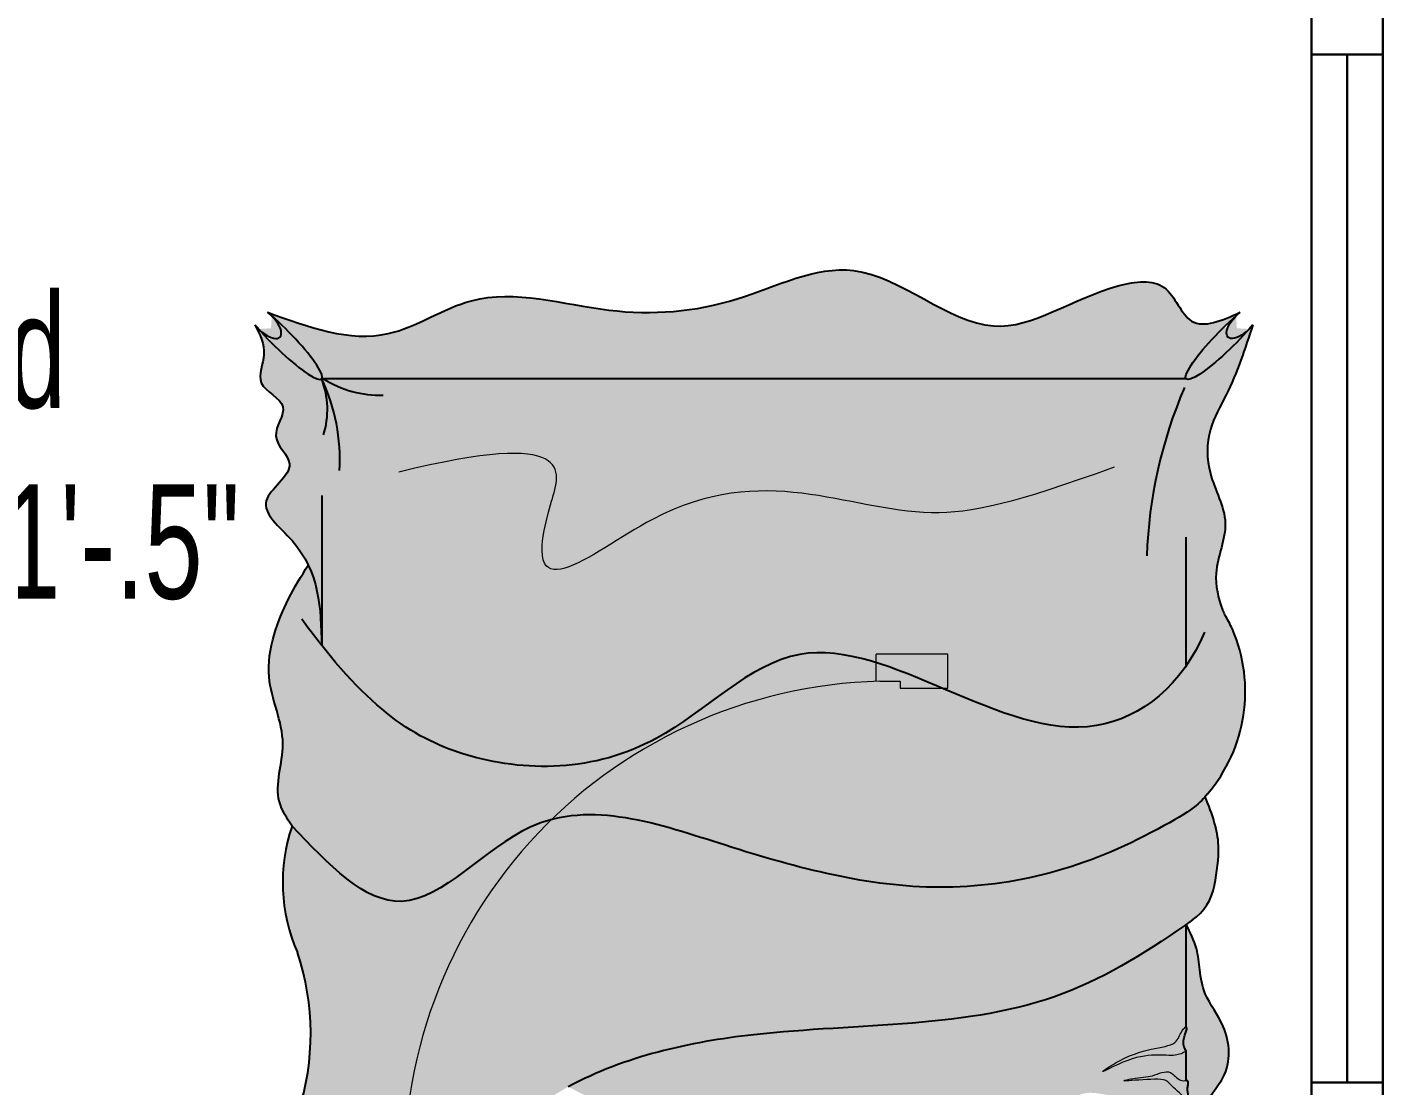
# Model space of a CAD drawing. Header units: inches. Extents: x 64086 to 138972, y -13497 to 16809.
# Drawn here: x 100475.5 to 100570.4, y -10714.4 to -10640.3 of the extents above; entities that cross this region are included whole.
import ezdxf

# ---------------------------------------------------------------- set-up
doc = ezdxf.new("R2010")
doc.units = ezdxf.units.IN
doc.header["$LTSCALE"] = 0.5
doc.header["$MEASUREMENT"] = 0
for name, color, linetype, lineweight in [('estofado', 7, 'Continuous', 25), ('Light fixture', 5, 'Continuous', 13), ('railing', 30, 'Continuous', 15), ('Text-2', 7, 'Continuous', 18), ('WALL', 7, 'Continuous', 30)]:
    doc.layers.add(name, color=color, linetype=linetype, lineweight=lineweight)
doc.styles.add('STYLE1', font='ARIALN.TTF', dxfattribs={"width": 0.8})

# ---------------------------------------------------------------- blocks, each defined once
blk = doc.blocks.new('Cama Box Regencia LOLA')
at = {"layer": 'estofado', "lineweight": 5, "ltscale": 0.2}
h = blk.add_hatch(color=256, dxfattribs=at)
h.dxf.hatch_style = 1
h.set_gradient(color1=(240, 232, 219), color2=(213, 190, 154), one_color=1, tint=0.7200000286102295)
edge = h.paths.add_edge_path()
edge.add_line((-0.8000000000000682, -0.1548023628405417), (-0.863597199697665, -0.2293271111754507))
edge.add_spline(control_points=[(-0.8635971996977787, -0.2293271111754507), (-0.8537222782123308, -0.258285373872468), (-0.8269013755602828, -0.3369378214810581), (-0.867491287656776, -0.459593275833015), (-0.8253488717912205, -0.6001498518888297), (-0.8771423076391329, -0.7139760714239287), (-0.8243323781925938, -0.8129899320257437), (-0.8850449872877562, -0.8716602542656915), (-0.879518062107536, -0.9542863467743246), (-0.8339551707063038, -1.008464155856984), (-0.824567292460074, -1.0599846301198), (-0.8208601923470269, -1.10465588717409), (-0.8073908324747663, -1.131238421004809), (-0.7999999999999545, -1.1458246415948)], knot_values=[0, 0, 0, 0, 0.09018023105643881, 0.2449351320798513, 0.3646438241986237, 0.5132330690395209, 0.5950634960661151, 0.646820388242338, 0.740988272125753, 0.8098674202588054, 0.8551784313864677, 0.8950360916221497, 0.9434986994854019, 0.9434986994854019, 0.9434986994854019, 0.9434986994854019], degree=3, periodic=0)
edge.add_line((-0.7999999999999545, -1.145824641594857), (-0.7999999999999545, -0.9571831923306604))
edge.add_spline(control_points=[(-0.8000000000001819, -0.9571831923294098), (-0.8003674620557604, -0.9560020588672273), (-0.8014778173377408, -0.9524330433489467), (-0.799534669348418, -0.9460450666617248), (-0.7963405736333016, -0.9382358308520793), (-0.7944188048602427, -0.928904014738464), (-0.7953122817383473, -0.919068339148339), (-0.7985341887020923, -0.9137677522519994), (-0.7999999999999545, -0.911356242470788)], knot_values=[0, 0, 0, 0, 0.003660913003178494, 0.01106213289003575, 0.01903160760236745, 0.02928736128191212, 0.03932861524520086, 0.04771003989559683, 0.04771003989559683, 0.04771003989559683, 0.04771003989559683], degree=3, periodic=0)
edge.add_line((-0.8000000000000682, -0.9113562424705037), (-0.7999999999999545, -0.8573491405791174))
edge.add_spline(control_points=[(-0.7999999999999545, -0.8573491405791174), (-0.8011509914009594, -0.8570771933481751), (-0.804102924754261, -0.8563797336621519), (-0.8039036519178353, -0.8498286502876908), (-0.8010279369466389, -0.841359554256826), (-0.805623441450507, -0.8302818657685407), (-0.8013184817582442, -0.8238273834048186), (-0.7999999999999545, -0.8218505664625013)], knot_values=[0, 0, 0, 0, 0.00323058810341826, 0.008285449190587369, 0.01595143776938798, 0.03158668717773788, 0.03848939718788134, 0.03848939718788134, 0.03848939718788134, 0.03848939718788134], degree=3, periodic=0)
edge.add_line((-0.7999999999999545, -0.8218505664625582), (-0.7999999999999545, -0.7800193173444541))
edge.add_spline(control_points=[(-0.7999999999999545, -0.7800193173443404), (-0.7985416092056994, -0.7788853679199974), (-0.7956241855360986, -0.7766169698310819), (-0.7929439183725435, -0.7707329795046576), (-0.7969680334608711, -0.7644035258254576), (-0.7912681985083054, -0.7566015403456845), (-0.7963938877088594, -0.7483952775559715), (-0.798936373489596, -0.7431699116222603), (-0.7999999999998408, -0.740983925853925)], knot_values=[0, 0, 0, 0, 0.005548127908248948, 0.01109869847316836, 0.01747460509478682, 0.02515561728524743, 0.03551924628982295, 0.04297298497359907, 0.04297298497359907, 0.04297298497359907, 0.04297298497359907], degree=3, periodic=0)
edge.add_line((-0.7999999999999545, -0.740983925853584), (-0.8000000000000682, -0.1548023628405417))
h = blk.add_hatch(color=256, dxfattribs=at)
h.dxf.hatch_style = 1
h.set_gradient(color1=(240, 232, 219), color2=(213, 190, 154), one_color=1, tint=0.7200000286102295, name='CURVED')
edge = h.paths.add_edge_path()
edge.add_spline(control_points=[(0.343533776195045, -0.8455058148597345), (0.2879313990920309, -0.8167160606696484), (0.2054770794474052, -0.7744470032542381), (0.09541933947593861, -0.7742416952675626), (-0.08853635023285733, -0.7276964167006668), (0.2428192566063672, -0.7672518992321216), (0.345087521536243, -0.8076697826234067), (0.3825206986321064, -0.8228555492498799)], knot_values=[0.005631510335742829, 0.005631510335742829, 0.005631510335742829, 0.005631510335742829, 0.1860138916206105, 0.2660015162584448, 0.3570871810327863, 0.5963901805690979, 0.7397317389089879, 0.7397317389089879, 0.7397317389089879, 0.7397317389089879], degree=3, periodic=0)
edge.add_spline(control_points=[(0.3825206986325611, -0.8228555492497662), (0.3974221570828149, -0.8135511441712424), (0.4121061736600495, -0.8037181558521524), (0.426684990653257, -0.7937075488799223)], knot_values=[1.358237767273279, 1.358237767273279, 1.358237767273279, 1.358237767273279, 1.409915662372559, 1.409915662372559, 1.409915662372559, 1.409915662372559], degree=3, periodic=0)
edge.add_spline(control_points=[(0.4266849905698109, -0.7937075489369931), (0.3998777739682282, -0.7821381809783361), (0.3476761897024971, -0.7634757898491671), (0.2670618099601825, -0.7565375622627357), (0.08357250727965493, -0.7192994417154637), (0.288524529784695, -0.7446405493717521), (0.4247448861246994, -0.7759943071475277), (0.4449816270193878, -0.7810438091316882)], knot_values=[0.1043639306803623, 0.1043639306803623, 0.1043639306803623, 0.1043639306803623, 0.1896363068641149, 0.2696239315019491, 0.3607095962762907, 0.6000125958126024, 0.6446217338078728, 0.6446217338078728, 0.6446217338078728, 0.6446217338078728], degree=3, periodic=0)
edge.add_spline(control_points=[(0.4449816270197289, -0.7810438091316882), (0.5029779388527231, -0.7406836481117693), (0.5966687145296419, -0.6736247633211292), (0.7071737530245628, -0.6656573253703186), (0.75170124833312, -0.667223830225339)], knot_values=[1.431590322817981, 1.431590322817981, 1.431590322817981, 1.431590322817981, 1.63814180148235, 1.770695287284994, 1.770695287284994, 1.770695287284994, 1.770695287284994], degree=3, periodic=0)
edge.add_arc((0.7481853615017826, -0.7671620038117339), 0.09999999999998879, 58.79200339781369, 87.98512997550938, ccw=False)
edge.add_line((0.8000000000000682, -0.6816328085782288), (0.8000000000000682, -0.154802362840428))
edge.add_line((0.8000000000000682, -0.154802362840428), (-0.7999999999999545, -0.154802362840428))
edge.add_line((-0.7999999999999545, -0.154802362840428), (-0.8000000000000682, -0.7409839258539819))
edge.add_spline(control_points=[(-0.7999999999998408, -0.740983925853925), (-0.7846451382113173, -0.74846387981205), (-0.7568940913494089, -0.7651582159765553), (-0.7559936909002545, -0.8096905380045314), (-0.7049413305308008, -0.8142555457367848), (-0.7013836936888538, -0.8139988647640735)], knot_values=[0.01222675870208364, 0.01222675870208364, 0.01222675870208364, 0.01222675870208364, 0.05947207820720335, 0.1062176618094138, 0.134458043575382, 0.134458043575382, 0.134458043575382, 0.134458043575382], degree=3, periodic=0)
edge.add_spline(control_points=[(-0.7013836936890812, -0.8139988647637892), (-0.6428309483887915, -0.8132695376718857), (-0.532520673001045, -0.8118955240036598), (-0.2390712668254764, -0.6717984706609172), (-0.3892411364554391, -0.7557901092520751), (-0.4591093260188472, -0.8070101468627513), (-0.5571511178645778, -0.7956527504697419), (-0.6084979509756749, -0.8409486634728296), (-0.663249805015198, -0.8266781836207997), (-0.6991149398675134, -0.8254126024436914), (-0.719552182989446, -0.8246914287938125)], knot_values=[0, 0, 0, 0, 0.2187005959148063, 0.4120203559900679, 0.4786136596093368, 0.604644403333072, 0.6969970394608518, 0.7456449795902802, 0.7925683322559657, 0.8547274388453193, 0.8547274388453193, 0.8547274388453193, 0.8547274388453193], degree=3, periodic=0)
edge.add_spline(control_points=[(-0.719552182978191, -0.8246914287921641), (-0.7293124663336812, -0.8248308281530967), (-0.7545977292818407, -0.8216412233076653), (-0.7742556984202338, -0.794819860189591), (-0.7939222919129634, -0.7820064600295495), (-0.7999999999998408, -0.7800193173443404)], knot_values=[0.1564883932805935, 0.1564883932805935, 0.1564883932805935, 0.1564883932805935, 0.184397548386913, 0.2313764834161266, 0.2505984550882281, 0.2505984550882281, 0.2505984550882281, 0.2505984550882281], degree=3, periodic=0)
edge.add_line((-0.8000000000000682, -0.7800193173444541), (-0.7999999999999545, -0.8218505664627287))
edge.add_spline(control_points=[(-0.7999999999999545, -0.8218505664625013), (-0.7938082505512511, -0.8290217081292894), (-0.7673857405620765, -0.8512914803976059), (-0.761910968346001, -0.8661369353891359), (-0.6555700939965163, -0.8510070218793544), (-0.7139793977868294, -0.8637526923380392), (-0.7379026254519658, -0.8623504601624177), (-0.7688129786438367, -0.8813042143888197), (-0.7854260296310258, -0.8561610219318254), (-0.7961930533253962, -0.8566031243811949), (-0.7999999999999545, -0.8573491405791174)], knot_values=[0.05957432218761405, 0.05957432218761405, 0.05957432218761405, 0.05957432218761405, 0.08075289116965, 0.1037414994169835, 0.1697200936249023, 0.1760361327243865, 0.2071371586311508, 0.2404744334261798, 0.2623408547027293, 0.2736604507987723, 0.2736604507987723, 0.2736604507987723, 0.2736604507987723], degree=3, periodic=0)
edge.add_line((-0.7999999999999545, -0.8573491405791174), (-0.8000000000000682, -0.9113562424721522))
edge.add_spline(control_points=[(-0.8000000000000682, -0.9113562424720385), (-0.7937204054647964, -0.9077594990848183), (-0.7710343135782978, -0.897879806532103), (-0.721306246807444, -0.9144666877443228), (-0.6268586829058904, -0.862430497409548), (-0.6896594748232019, -0.9045634991654197), (-0.7483442493064558, -0.9189273406958591), (-0.7835301183422416, -0.9229204327932621), (-0.7896301351460124, -0.9477657000142585), (-0.7975786973822778, -0.955260590410262), (-0.8000000000001819, -0.9571831923294098)], knot_values=[0.01385602633741752, 0.01385602633741752, 0.01385602633741752, 0.01385602633741752, 0.03487377758361038, 0.08886669095460016, 0.1078792274429341, 0.1267378491223226, 0.1587140219647659, 0.1937574699451985, 0.2174867851300671, 0.2267221218327879, 0.2267221218327879, 0.2267221218327879, 0.2267221218327879], degree=3, periodic=0)
edge.add_line((-0.7999999999999545, -0.9571831923292962), (-0.7999999999999545, -1.145824641594743))
edge.add_spline(control_points=[(-0.8000000000002956, -1.145824641594913), (-0.7271039467997298, -1.094596787649039), (-0.4885706936571523, -0.9465888221489536), (-0.07016409022253356, -0.9707493165000187), (0.237911901821235, -0.902164522332157), (0.3435337762145991, -0.8455058148431931)], knot_values=[0.1168958193629841, 0.1168958193629841, 0.1168958193629841, 0.1168958193629841, 0.3797203297758732, 0.9577018633805092, 1.313793384435871, 1.313793384435871, 1.313793384435871, 1.313793384435871], degree=3, periodic=0)
h.paths.add_polyline_path([(-0.6766340706021765, -0.6101327540145576, -0.3575266660906883), (-0.7312746368313583, -0.6354535276154252, -0.3575266660894137), (-0.7059538632299791, -0.5808129613865844, -0.1647847126465284), (-0.7059538632300928, -0.2676124402649407, -0.3575266660890756), (-0.7312746368312446, -0.2129718740360431, -0.3575266660908716), (-0.6766340706020628, -0.2382926476369676, -0.09256070439663334), (-0.1295169377724505, -0.2382926476369107, -0.3575266660898965), (-0.07487637154338245, -0.2129718740360431, -0.3575266660894428), (-0.1001971451446479, -0.2676124402649407, -0.1647847126465285), (-0.1001971451445343, -0.5808129613865844, -0.3575266660890756), (-0.07487637154338245, -0.635453527615482, -0.3575266660898963), (-0.1295169377724505, -0.6101327540146144, -0.09256070439665308)], flags=16)
h.paths.add_polyline_path([(0.07487637154338245, -0.6354535276157094, -0.3575266660910266), (0.1001971451446479, -0.5808129613865844, -0.1647847126465284), (0.1001971451445343, -0.2676124402649407, -0.3575266660890757), (0.07487637154338245, -0.2129718740360431, -0.3575266660898963), (0.1295169377724505, -0.2382926476369107, -0.0925607043966334), (0.6766340706020628, -0.2382926476369676, -0.3575266660908717), (0.7312746368312446, -0.2129718740360431, -0.3575266660894426), (0.7059538632299791, -0.2676124402649407, -0.1647847126465283), (0.7059538632300928, -0.5808129613865844, -0.3575266660890756), (0.7312746368312446, -0.635453527615482, -0.3575266660908716), (0.6766340706020628, -0.6101327540145576, -0.09256070439663351), (0.1295169377724505, -0.6101327540146144, -0.3575266660906303)], flags=16)
h = blk.add_hatch(color=256, dxfattribs=at)
h.dxf.hatch_style = 1
h.set_gradient(color1=(206, 178, 131), color2=(227, 212, 186), one_color=1, tint=0.8100000023841858, name='CYLINDER')
edge = h.paths.add_edge_path()
edge.add_arc((0.7481853614966667, -0.7671620038115634), 0.0999999999999888, 342.0511336145293, 447.9851299725767)
edge.add_spline(control_points=[(0.75170124833312, -0.667223830225339), (0.7071737530245628, -0.6656573253703186), (0.5966687145298692, -0.6736247633211292), (0.5029779388527231, -0.7406836481117125), (0.4449816270195015, -0.7810438091316314)], knot_values=[1.431590322817835, 1.431590322817835, 1.431590322817835, 1.431590322817835, 1.564143808620479, 1.770695287284994, 1.770695287284994, 1.770695287284994, 1.770695287284994], degree=3, periodic=0)
edge.add_spline(control_points=[(0.4449816270195015, -0.7810438091316314), (0.4388957332065502, -0.7852790380018178), (0.4327996148541615, -0.7895089160493285), (0.4266849906533707, -0.7937075488798087)], knot_values=[1.409915662372815, 1.409915662372815, 1.409915662372815, 1.409915662372815, 1.431590322817835, 1.431590322817835, 1.431590322817835, 1.431590322817835], degree=3, periodic=0)
edge.add_spline(control_points=[(0.4266849906533707, -0.7937075488798087), (0.4121061736600495, -0.8037181558521524), (0.3974221570825875, -0.8135511441712993), (0.38252069863222, -0.8228555492498799)], knot_values=[1.358237767273037, 1.358237767273037, 1.358237767273037, 1.358237767273037, 1.409915662372815, 1.409915662372815, 1.409915662372815, 1.409915662372815], degree=3, periodic=0)
edge.add_line((0.3825206986330159, -0.8228555492493115), (0.343533776286904, -0.8455058148063586))
edge.add_spline(control_points=[(0.3435337761924302, -0.8455058148550165), (0.2379119018048641, -0.902164522335795), (-0.07016409023117376, -0.9707493164995071), (-0.4885706936571523, -0.9465888221488967), (-0.7271039467997298, -1.094596787649039), (-0.8000000000000682, -1.145824641594743)], knot_values=[0.1168958193630798, 0.1168958193630798, 0.1168958193630798, 0.1168958193630798, 0.472987340393773, 1.050968873998409, 1.313793384411202, 1.313793384411202, 1.313793384411202, 1.313793384411202], degree=3, periodic=0)
edge.add_spline(control_points=[(-0.8000000000000682, -1.145824641594743), (-0.8038896190357718, -1.148558079512441), (-0.8077744942224854, -1.151305646504738), (-0.8116551946761774, -1.1540656475172)], knot_values=[0.1028719158199011, 0.1028719158199011, 0.1028719158199011, 0.1028719158199011, 0.1168958193630799, 0.1168958193630799, 0.1168958193630799, 0.1168958193630799], degree=3, periodic=0)
edge.add_arc((-0.7536973518524519, -1.235557294053706), 0.1000000000000352, 125.4208969883762, 169.6981795679069)
edge.add_spline(control_points=[(-0.852085287466366, -1.217673946333093), (-0.8521399740518518, -1.217974812833916), (-0.8565649010855623, -1.242328483616745), (-0.8662697220019027, -1.297321141147904), (-0.8487158298532904, -1.348967421722421), (-0.8348745804664759, -1.381844109035796)], knot_values=[0.3128349436863077, 0.3128349436863077, 0.3128349436863077, 0.3128349436863077, 0.3137509534211996, 0.386958004641742, 0.4759027329026081, 0.4759027329026081, 0.4759027329026081, 0.4759027329026081], degree=3, periodic=0)
edge.add_spline(control_points=[(-0.8348745804664759, -1.38184410903591), (-0.8226532004149476, -1.36782329839906), (-0.8056354908857202, -1.352141651537124), (-0.7460155199962628, -1.321708020003371)], knot_values=[0.006245697065623623, 0.006245697065623623, 0.006245697065623623, 0.006245697065623623, 0.05547592591471932, 0.05547592591471932, 0.05547592591471932, 0.05547592591471932], degree=3, periodic=0)
edge.add_spline(control_points=[(-0.7460155200169538, -1.321708019985465), (-0.6188339616464873, -1.250809435742781), (-0.3488365122128698, -1.179158668568903), (0.03381488489310414, -1.279726484458706), (0.3977250465933366, -1.412092721352792), (0.6449024721503065, -1.106270719748693), (0.7873766543807506, -1.256744909425322), (0.8547271521993025, -1.327877176513539)], knot_values=[0.09918525235884462, 0.09918525235884462, 0.09918525235884462, 0.09918525235884462, 0.5236467270390676, 0.9270872950244264, 1.289918234564769, 1.564439021262726, 1.810554634340499, 1.810554634340499, 1.810554634340499, 1.810554634340499], degree=3, periodic=0)
edge.add_arc((0.5509678495186563, -1.223443291813453), 0.3212104454069235, 341.0267878798242, 383.7782184284114)
edge.add_arc((1.292676354991499, -0.9435407756057543), 0.4723459732861395, 162.0511336103901, 198.5657216587826, ccw=False)
h = blk.add_hatch(color=256, dxfattribs=at)
h.dxf.hatch_style = 1
h.set_gradient(color1=(240, 232, 219), color2=(137, 106, 57), one_color=1, tint=0.3799999952316284, name='CURVED')
edge = h.paths.add_edge_path()
edge.add_spline(control_points=[(-0.7999999999999545, -0.8573491405791174), (-0.7961930533253962, -0.8566031243811949), (-0.7854260296310258, -0.8561610219318254), (-0.7688129786438367, -0.8813042143888197), (-0.7379026254519658, -0.8623504601624177), (-0.7139793977868294, -0.8637526923380392), (-0.6555700939965163, -0.8510070218793544), (-0.761910968346001, -0.8661369353891359), (-0.7673857405620765, -0.8512914803976059), (-0.7938082505512511, -0.8290217081292894), (-0.7999999999999545, -0.8218505664625013)], knot_values=[0.05957432218761405, 0.05957432218761405, 0.05957432218761405, 0.05957432218761405, 0.0708939182836571, 0.0927603395602066, 0.1260976143552356, 0.1571986402619999, 0.1635146793614841, 0.2294932735694029, 0.2524818818167364, 0.2736604507987723, 0.2736604507987723, 0.2736604507987723, 0.2736604507987723], degree=3, periodic=0)
edge.add_spline(control_points=[(-0.7999999999999545, -0.8218505664625013), (-0.8013184817582442, -0.8238273834048186), (-0.805623441450507, -0.8302818657685407), (-0.8010279369466389, -0.841359554256826), (-0.8039036519178353, -0.8498286502876908), (-0.804102924754261, -0.8563797336621519), (-0.8011509914009594, -0.8570771933481751), (-0.7999999999999545, -0.8573491405791174)], knot_values=[0, 0, 0, 0, 0.00690271001014346, 0.02253795941849335, 0.03020394799729397, 0.03525880908446308, 0.03848939718788134, 0.03848939718788134, 0.03848939718788134, 0.03848939718788134], degree=3, periodic=0)
h = blk.add_hatch(color=256, dxfattribs=at)
h.dxf.hatch_style = 1
h.set_gradient(color1=(240, 232, 219), color2=(137, 106, 57), one_color=1, tint=0.3799999952316284, name='CURVED')
edge = h.paths.add_edge_path()
edge.add_spline(control_points=[(-0.8000000000001819, -0.9571831923294098), (-0.7975786973822778, -0.955260590410262), (-0.7896301351460124, -0.9477657000142585), (-0.7835301183422416, -0.9229204327932621), (-0.7483442493064558, -0.9189273406958591), (-0.6896594748232019, -0.9045634991654197), (-0.6268586829058904, -0.862430497409548), (-0.721306246807444, -0.9144666877443228), (-0.7710343135782978, -0.897879806532103), (-0.7937204054647964, -0.9077594990848183), (-0.8000000000000682, -0.9113562424720385)], knot_values=[0.01385602633741753, 0.01385602633741753, 0.01385602633741753, 0.01385602633741753, 0.02309136304013831, 0.04682067822500691, 0.08186412620543948, 0.1138402990478828, 0.1326989207272713, 0.1517114572156052, 0.205704370586595, 0.2267221218327879, 0.2267221218327879, 0.2267221218327879, 0.2267221218327879], degree=3, periodic=0)
edge.add_spline(control_points=[(-0.7999999999999545, -0.911356242470788), (-0.7985341887020923, -0.9137677522519994), (-0.7953122817383473, -0.919068339148339), (-0.7944188048602427, -0.928904014738464), (-0.7963405736333016, -0.9382358308520793), (-0.799534669348418, -0.9460450666617248), (-0.8014778173377408, -0.9524330433489467), (-0.8003674620557604, -0.9560020588672273), (-0.8000000000001819, -0.9571831923294098)], knot_values=[0, 0, 0, 0, 0.008381424650395966, 0.01842267861368471, 0.02867843229322938, 0.03664790700556108, 0.04404912689241833, 0.04771003989559683, 0.04771003989559683, 0.04771003989559683, 0.04771003989559683], degree=3, periodic=0)
h = blk.add_hatch(color=256, dxfattribs=at)
h.dxf.hatch_style = 1
h.set_gradient(color1=(206, 178, 131), color2=(233, 221, 200), one_color=1, tint=0.8500000238418579, name='CURVED')
edge = h.paths.add_edge_path()
edge.add_spline(control_points=[(0.9233883396182136, -2.254908822900802), (0.9143712174658276, -2.237158585978875), (0.8971704820246487, -2.203298877287921), (0.929510580184342, -2.140290914518346), (0.8486515681192941, -2.109578611482391), (0.9047062348403188, -2.046222426005954), (0.8299480774321637, -1.990932361540615), (0.938747920058745, -1.926924968017261), (0.8590435458045249, -1.86767849203585), (0.8322262745575699, -1.826028043643362), (0.8247981799574973, -1.810442049687992)], knot_values=[0, 0, 0, 0, 0.05758329000353637, 0.1098437972159638, 0.1698138218664433, 0.2255174829302509, 0.2824861515521905, 0.3632291183773252, 0.45098420656959, 0.5012091817853866, 0.5012091817853866, 0.5012091817853866, 0.5012091817853866], degree=3, periodic=0)
edge.add_spline(control_points=[(0.8247981799572699, -1.810442049688447), (0.851243023799384, -1.769990096378137), (0.8869160776755507, -1.705010622333873), (0.9070359522544322, -1.586338752195843), (0.8536462472426365, -1.488247672851344), (0.8944567470317679, -1.387739666353696), (0.8643796102055603, -1.342420998864782), (0.8547271521993025, -1.327877176513539)], knot_values=[0, 0, 0, 0, 0.1438744691785906, 0.2224893870322766, 0.3492927143212738, 0.4561786976395368, 0.5066917301592303, 0.5066917301592303, 0.5066917301592303, 0.5066917301592303], degree=3, periodic=0)
edge.add_spline(control_points=[(0.8547271521993025, -1.327877176513539), (0.7873766543807506, -1.256744909425322), (0.6449024721503065, -1.106270719748693), (0.3977250465933366, -1.412092721352792), (0.03381488489310414, -1.279726484458706), (-0.3488365122128698, -1.179158668568903), (-0.6188339616464873, -1.250809435742781), (-0.7460155200169538, -1.321708019985465)], knot_values=[0.09918525235884457, 0.09918525235884457, 0.09918525235884457, 0.09918525235884457, 0.3453008654366168, 0.6198216521345741, 0.9826525916749167, 1.386093159660275, 1.810554634340499, 1.810554634340499, 1.810554634340499, 1.810554634340499], degree=3, periodic=0)
edge.add_spline(control_points=[(-0.7460155199962628, -1.321708020003371), (-0.8056354908857202, -1.352141651537124), (-0.8226532004149476, -1.36782329839906), (-0.8348745804664759, -1.38184410903591)], knot_values=[0.006245697065623626, 0.006245697065623626, 0.006245697065623626, 0.006245697065623626, 0.05547592591471932, 0.05547592591471932, 0.05547592591471932, 0.05547592591471932], degree=3, periodic=0)
edge.add_spline(control_points=[(-0.8348745804664759, -1.38184410903591), (-0.8364250716851984, -1.383622888820184), (-0.8378983647115774, -1.385374937005849), (-0.8393716577378427, -1.387126985191514)], knot_values=[0, 0, 0, 0, 0.006245697065623623, 0.006245697065623623, 0.006245697065623623, 0.006245697065623623], degree=3, periodic=0)
edge.add_arc((-0.6180450437709624, -1.576392779500168), 0.2912164331649039, 139.4648411061638, 203.3711573294546)
edge.add_arc((-0.7011750866292914, -1.609837078845487), 0.2016528082906132, 204.0179006417974, 212.6189639884946)
edge.add_spline(control_points=[(-0.8710220093900034, -1.718537943240506), (-0.8696870122217888, -1.721658691442997), (-0.8597709916446092, -1.746046247230936), (-0.8464685798230676, -1.804421032451444), (-0.8889886899278281, -1.889951451602371), (-0.8378676506146121, -1.973422824210047), (-0.8371590179440318, -2.05992368952792), (-0.8871569320951949, -2.144598622072579), (-0.908935644436724, -2.210906123939594), (-0.9233883398977696, -2.254908823284268)], knot_values=[0, 0, 0, 0, 0.01015006490093628, 0.07858295845119123, 0.1732273504791735, 0.2688802694005398, 0.3498050162211251, 0.4202002266429895, 0.5590752189863636, 0.5590752189863636, 0.5590752189863636, 0.5590752189863636], degree=3, periodic=0)
edge.add_ellipse((-0.9040800600764669, -2.258882422916315), major_axis=(0.02678801718332123, 0.02678801718332124), ratio=0.4535320972039226, start_angle=91.88892384720953, end_angle=106.6319524287637, ccw=False)
edge.add_ellipse((-0.8772920428931457, -2.232094405732994), major_axis=(0.07729204289273638, 0.07729204289273639), ratio=0.168252450050839, start_angle=-6.260734153329395e-10, end_angle=110.97777841448749, ccw=False)
edge.add_line((-0.8000000000002956, -2.154802362840428), (0.7999592378284888, -2.154802362840428))
edge.add_arc((0.9462065466516378, -2.098298447668867), 0.1567831871334379, 200.9447658774159, 201.1244713640487, ccw=False)
edge.add_arc((1.11597932755376, -2.004946707326951), 0.3497136727815615, 205.2898146244752, 205.3730108333857)
edge.add_ellipse((0.877292042893032, -2.232094405732994), major_axis=(-0.07729204289273639, 0.07729204289273639), ratio=0.168252450050839, start_angle=249.0222215855125, end_angle=359.9999999996835, ccw=False)
edge.add_ellipse((0.9040800600763532, -2.258882422916315), major_axis=(-0.02678801718332124, 0.02678801718332124), ratio=0.4535320972039226, start_angle=253.3680475712363, end_angle=268.1110761527904, ccw=False)
h = blk.add_hatch(color=256, dxfattribs=at)
h.dxf.hatch_style = 1
h.set_gradient(color1=(206, 178, 131), color2=(233, 221, 200), one_color=1, tint=0.8500000238418579, name='CURVED')
edge = h.paths.add_edge_path()
edge.add_ellipse((-0.8772920428931457, -2.232094405732994), major_axis=(0.07729204289273638, 0.07729204289273639), ratio=0.168252450050839, start_angle=-110.9777784154059, end_angle=-6.261367168116338e-10)
edge.add_ellipse((-0.8772920428931457, -2.232094405732994), major_axis=(0.07729204289273638, 0.07729204289273639), ratio=0.168252450050839, start_angle=-6.261367168116338e-10, end_angle=110.9777784144875)
edge.add_ellipse((-0.9040800600764669, -2.258882422916315), major_axis=(0.02678801718332123, 0.02678801718332124), ratio=0.4535320972039226, start_angle=-91.88892384974741, end_angle=91.88892384720953, ccw=False)
h = blk.add_hatch(color=256, dxfattribs=at)
h.dxf.hatch_style = 1
h.set_gradient(color1=(206, 178, 131), color2=(233, 221, 200), one_color=1, tint=0.8500000238418579, name='CURVED')
edge = h.paths.add_edge_path()
edge.add_spline(control_points=[(-0.9001064604443627, -2.278190702737561), (-0.8662593713322622, -2.263084355976446), (-0.802833199189422, -2.234776522858454), (-0.7685206103102473, -2.343981002846874), (-0.6122536186376237, -2.322828464485212), (-0.4353754265674752, -2.183795504726106), (-0.2043351766035357, -2.412166101990749), (0.03574215715559603, -2.284345446973191), (0.2724023732024534, -2.265741378418682), (0.4990197572961961, -2.339647395113616), (0.6925408411253784, -2.202138696866825), (0.8240737498149429, -2.250332331133734), (0.900106460444249, -2.278190702737561)], knot_values=[0, 0, 0, 0, 0.09151940398442315, 0.1714985135733706, 0.2551966802733756, 0.4993431682155844, 0.7776132872898074, 0.9991109890269537, 1.23769004728933, 1.492615491211055, 1.658192352121012, 1.885025012049535, 1.885025012049535, 1.885025012049535, 1.885025012049535], degree=3, periodic=0)
edge.add_ellipse((0.9040800600763532, -2.258882422916315), major_axis=(-0.02678801718332124, 0.02678801718332124), ratio=0.4535320972039226, start_angle=451.8889238497474, end_angle=466.6319524285684, ccw=False)
edge.add_ellipse((0.877292042893032, -2.232094405732994), major_axis=(-0.07729204289273639, 0.07729204289273639), ratio=0.168252450050839, start_angle=359.9999999996835, end_angle=470.9777784154059, ccw=False)
edge.add_arc((0.9462065466977947, -2.098298447788181), 0.1567831871334379, 201.1244713173118, 201.142614633458, ccw=False)
edge.add_line((0.7999592378286025, -2.154802362840428), (-0.8000000000004093, -2.154802362840428))
edge.add_ellipse((-0.8772920428931457, -2.232094405732994), major_axis=(0.07729204289273638, 0.07729204289273639), ratio=0.168252450050839, start_angle=-110.97777841540602, end_angle=-6.260734153329395e-10, ccw=False)
edge.add_ellipse((-0.9040800600764669, -2.258882422916315), major_axis=(0.02678801718332123, 0.02678801718332124), ratio=0.4535320972039226, start_angle=-106.63195242856841, end_angle=-91.88892384974741, ccw=False)
h = blk.add_hatch(color=256, dxfattribs=at)
h.dxf.hatch_style = 1
h.set_gradient(color1=(206, 178, 131), color2=(233, 221, 200), one_color=1, tint=0.8500000238418579, name='CURVED')
edge = h.paths.add_edge_path()
edge.add_ellipse((0.877292042893032, -2.232094405732994), major_axis=(-0.07729204289273639, 0.07729204289273639), ratio=0.168252450050839, start_angle=249.0222215855125, end_angle=359.9999999996834)
edge.add_ellipse((0.877292042893032, -2.232094405732994), major_axis=(-0.07729204289273639, 0.07729204289273639), ratio=0.168252450050839, start_angle=359.9999999996834, end_angle=470.977778415406)
edge.add_ellipse((0.9040800600763532, -2.258882422916315), major_axis=(-0.02678801718332124, 0.02678801718332124), ratio=0.4535320972039226, start_angle=268.1110761527904, end_angle=451.8889238497474, ccw=False)
at = {"layer": 'estofado', "ltscale": 0.2}
for p, q in [((-0.7999999999999545, -1.624303127646272), (-0.7999999999999545, -1.862122701256737)), ((0.8000000000000682, -1.939064283336336), (0.8000000000000682, -1.662039728679133)), ((-0.7999999999999545, -2.154802362840428), (0.8000000000000682, -2.154802362840428))]:
    blk.add_line(p, q, dxfattribs=at)
for points in [[(-0.7999999999999545, -0.8573491405790605), (-0.7999999999999545, -0.9113562424710153)], [(-0.7999999999999545, -0.9571831923292393), (-0.7999999999999545, -1.1458246415948)]]:
    blk.add_lwpolyline(points, dxfattribs=at)
for centre, radius, start, end in [((1.292676354991613, -0.943540775605527), 0.4723459732861117, 162.0511336104213, 198.5657216589983), ((0.55096784951877, -1.223443291813453), 0.3212104454069235, 341.0267878798186, 23.77821842812888), ((-0.7536973518525656, -1.235557294053876), 0.1, 125.4208969883012, 169.6981794711674), ((-0.618045043771076, -1.576392779500225), 0.2912164331649248, 139.4648411061415, 203.3711573294531), ((-0.7011750866354305, -1.609837078830935), 0.2016528082909061, 204.017900646285, 212.6189640158667), ((-1.59954401733944, -1.79553931948567), 0.8732121282601558, 336.8495239496693, 357.9002538876363), ((1.115979327644368, -2.004946707518741), 0.3497136727815545, 176.7524727679717, 205.3730107986517), ((0.9462065466502736, -2.0982984476654), 0.1567831871334492, 162.6474673821321, 201.1361021892849), ((0.6916068347399005, -2.322769188842187), 0.1980600766927276, 58.00128564681781, 91.65506450328792)]:
    blk.add_arc(centre, radius, start, end, dxfattribs=at)
at = {"layer": 'estofado', "ltscale": 0.2, "extrusion": (0, 0, -1)}
for centre, major_axis, ratio, start_param, end_param in [((-0.8772920428931457, -2.232094405732994), (0.07729204289273638, 0.07729204289273639), 0.168252450050839, 4.250341947992563, 8.31602866635556), ((-0.9040800600764669, -2.258882422916315), (0.02678801718332123, 0.02678801718332124), 0.4535320972039226, 4.422106649467695, 8.144263964888069)]:
    blk.add_ellipse(centre, major_axis=major_axis, ratio=ratio, start_param=start_param, end_param=end_param, dxfattribs=at)
at = {"layer": 'estofado', "ltscale": 0.2}
for centre, major_axis, ratio, start_param, end_param in [((0.877292042893032, -2.232094405732994), (-0.07729204289273639, 0.07729204289273639), 0.168252450050839, 4.250341947992563, 8.31602866635556), ((0.9040800600763532, -2.258882422916315), (-0.02678801718332124, 0.02678801718332124), 0.4535320972039226, 4.422106649467695, 8.144263964888069)]:
    blk.add_ellipse(centre, major_axis=major_axis, ratio=ratio, start_param=start_param, end_param=end_param, dxfattribs=at)
for points in [[(-0.8635971996977787, -0.2293271111754507), (-0.8413040898619784, -0.3167084096737085), (-0.8529872341972577, -0.4710216739422322), (-0.8414473762085208, -0.5901728495402381), (-0.8549105342034409, -0.7381509123035812), (-0.8414473762085208, -0.8188662278524816), (-0.8683736921983609, -0.8630674653346659), (-0.8683736921983609, -0.957235349218081), (-0.8353548947138734, -1.017684468816412), (-0.8250352833656507, -1.061804683582807), (-0.8188547401036885, -1.101180233921184), (-0.7999999999999545, -1.1458246415948)], [(-0.7999999999999545, -0.8218505664625013), (-0.8032299754854648, -0.8279509487330756), (-0.8024756393654116, -0.8435679907410645), (-0.8037576592339519, -0.8511260199780395), (-0.8029884539123486, -0.8561220127506317), (-0.7999999999999545, -0.8573491405791174)], [(-0.7999999999999545, -0.911356242470788), (-0.7961506406419403, -0.9188014229053465), (-0.7949179850719474, -0.9287667297948019), (-0.7968229652281025, -0.9388440079064821), (-0.7995123625651104, -0.9463459855893461), (-0.8008570777324167, -0.9536240208278173), (-0.8000000000001819, -0.9571831923294098)], [(0.9233883396182136, -2.254908822900802), (0.9068129215766021, -2.199762736871264), (0.9116905828278732, -2.147730352389885), (0.8716622083334187, -2.103074635041366), (0.8847095949823824, -2.048920562641001), (0.8596184744261564, -1.997775036211124), (0.902594055925988, -1.92941915799662), (0.8548582183713052, -1.855783261067302), (0.8000000000000682, -1.662039728679133)], [(0.900106460444249, -2.278190702737561), (0.6767604749321663, -2.238572192342986), (0.522803985274436, -2.299507372338326), (0.2684734771070225, -2.282101207511062), (0.03081051413289515, -2.30298859776741), (-0.184443895134109, -2.355207092249259), (-0.443194025898606, -2.252822381481792), (-0.6756850226897768, -2.327357232293764), (-0.7593005548252449, -2.323638913501043), (-0.8100608795904236, -2.261832381480758), (-0.9001064604443627, -2.278190702737561)]]:
    blk.add_spline(points, degree=3, dxfattribs=at)
at = {"layer": 'estofado', "lineweight": 5, "ltscale": 0.2}
for points, knots in [([(-0.7999999999999545, -0.8218505664625013), (-0.7938082505512511, -0.8290217081292894), (-0.7673857405620765, -0.8512914803976059), (-0.761910968346001, -0.8661369353891359), (-0.6555700939965163, -0.8510070218793544), (-0.7139793977868294, -0.8637526923380392), (-0.7379026254519658, -0.8623504601624177), (-0.7688129786438367, -0.8813042143888197), (-0.7854260296310258, -0.8561610219318254), (-0.7961930533253962, -0.8566031243811949), (-0.7999999999999545, -0.8573491405791174)], [0.05957432218761405, 0.05957432218761405, 0.05957432218761405, 0.05957432218761405, 0.08075289116965, 0.1037414994169835, 0.1697200936249023, 0.1760361327243865, 0.2071371586311508, 0.2404744334261798, 0.2623408547027293, 0.2736604507987723, 0.2736604507987723, 0.2736604507987723, 0.2736604507987723]), ([(-0.8000000000000682, -0.9113562424720385), (-0.7937204054647964, -0.9077594990848183), (-0.7710343135782978, -0.897879806532103), (-0.721306246807444, -0.9144666877443228), (-0.6268586829058904, -0.862430497409548), (-0.6896594748232019, -0.9045634991654197), (-0.7483442493064558, -0.9189273406958591), (-0.7835301183422416, -0.9229204327932621), (-0.7896301351460124, -0.9477657000142585), (-0.7975786973822778, -0.955260590410262), (-0.8000000000001819, -0.9571831923294098)], [0.01385602633741752, 0.01385602633741752, 0.01385602633741752, 0.01385602633741752, 0.03487377758361038, 0.08886669095460016, 0.1078792274429341, 0.1267378491223226, 0.1587140219647659, 0.1937574699451985, 0.2174867851300671, 0.2267221218327879, 0.2267221218327879, 0.2267221218327879, 0.2267221218327879]), ([(-0.6667836004502306, -1.991594303623287), (-0.4801926263546648, -1.924290517138388), (-0.2421721137753821, -1.866692280098164), (0.06725089942324303, -2.056782250863193), (0.4752270537671848, -1.673138005031376), (0.3282580065483671, -2.063228784622481), (0.6572625331713198, -1.982435509858419)], [0.02990117116359543, 0.02990117116359543, 0.02990117116359543, 0.02990117116359543, 0.2769669118207226, 0.7971145189980144, 1.09366919933465, 1.16835959978728, 1.16835959978728, 1.16835959978728, 1.16835959978728])]:
    blk.add_open_spline(points, degree=3, knots=knots, dxfattribs=at)
at = {"layer": 'estofado', "ltscale": 0.2}
for points, knots in [([(-0.8116551946761774, -1.1540656475172), (-0.735045585778721, -1.099579968801038), (-0.493473113061782, -0.9463057365681493), (-0.07016409023117376, -0.9707493164995071), (0.2379119018048641, -0.902164522335795), (0.3435337761924302, -0.8455058148550165)], [0.1028719158199011, 0.1028719158199011, 0.1028719158199011, 0.1028719158199011, 0.3797203297758732, 0.9577018633805092, 1.313793384411202, 1.313793384411202, 1.313793384411202, 1.313793384411202]), ([(-0.7460155200169538, -1.321708019985465), (-0.6188339616464873, -1.250809435742781), (-0.3488365122128698, -1.179158668568903), (0.03381488489310414, -1.279726484458706), (0.3977250465933366, -1.412092721352792), (0.6449024721503065, -1.106270719748693), (0.7873766543807506, -1.256744909425322), (0.8547271521993025, -1.327877176513539)], [0.09918525235884462, 0.09918525235884462, 0.09918525235884462, 0.09918525235884462, 0.5236467270390676, 0.9270872950244264, 1.289918234564769, 1.564439021262726, 1.810554634340499, 1.810554634340499, 1.810554634340499, 1.810554634340499]), ([(-0.852085287466366, -1.217673946333093), (-0.8521399740518518, -1.217974812833916), (-0.8565649010855623, -1.242328483616745), (-0.8662697220019027, -1.297321141147904), (-0.8487158298532904, -1.348967421722421), (-0.8348745804664759, -1.381844109035796)], [0.3128349436863077, 0.3128349436863077, 0.3128349436863077, 0.3128349436863077, 0.3137509534211996, 0.386958004641742, 0.4759027329026081, 0.4759027329026081, 0.4759027329026081, 0.4759027329026081]), ([(0.8547271521993025, -1.327877176513539), (0.8643796102055603, -1.342420998864782), (0.8944567470317679, -1.387739666353696), (0.8536462472426365, -1.488247672851344), (0.9070359522544322, -1.586338752195843), (0.8869160776755507, -1.705010622333873), (0.851243023799384, -1.769990096378137), (0.8247981799572699, -1.810442049688447)], [0, 0, 0, 0, 0.05051303251969353, 0.1573990158379565, 0.2842023431269537, 0.3628172609806397, 0.5066917301592303, 0.5066917301592303, 0.5066917301592303, 0.5066917301592303]), ([(-0.8337777191962914, -1.686127396833001), (-0.7936227331957753, -1.590003258421234), (-0.5563859991466416, -1.394748990587914), (-0.1321102153461879, -1.78318204756539), (0.1908245506583626, -1.429131816234076), (0.5373208507353411, -1.424480211867206), (0.7201027249375329, -1.549855593291284), (0.8367741553947781, -1.710681086271791)], [0.02990117116359543, 0.02990117116359543, 0.02990117116359543, 0.02990117116359543, 0.2769669118207226, 0.7971145189980144, 1.09366919933465, 1.464665995707328, 1.788488893467898, 1.788488893467898, 1.788488893467898, 1.788488893467898]), ([(-0.9233883398977696, -2.254908823284268), (-0.908935644436724, -2.210906123939594), (-0.8871569320951949, -2.144598622072579), (-0.8371590179440318, -2.05992368952792), (-0.8378676506146121, -1.973422824210047), (-0.8889886899278281, -1.889951451602371), (-0.8464685798230676, -1.804421032451444), (-0.8597709916446092, -1.746046247230936), (-0.8696870122217888, -1.721658691442997), (-0.8710220093900034, -1.718537943240506)], [0, 0, 0, 0, 0.1388749923433741, 0.2092702027652384, 0.2901949495858238, 0.3858478685071901, 0.4804922605351724, 0.5489251540854273, 0.5590752189863636, 0.5590752189863636, 0.5590752189863636, 0.5590752189863636])]:
    blk.add_open_spline(points, degree=3, knots=knots, dxfattribs=at)
for points in [[(-0.8546555176860693, -1.326056226378228), (-0.8546255600027735, -1.32604641159503), (-0.8545956023194776, -1.326036596811775), (-0.8545656446361818, -1.326026782028862)], [(-0.8393716577378427, -1.387126985191514), (-0.826285481139621, -1.371564831868056), (-0.8131993045412855, -1.356002678544542), (-0.7460155199962628, -1.321708020003371)]]:
    blk.add_open_spline(points, degree=3, dxfattribs=at)
blk = doc.blocks.new('r432tg')
at = {"layer": 'railing'}
for p, q in [((152432.8809523806, -26923.50000000001), (152430.4999999996, -26923.50000000001)), ((152430.4999999996, -26923.50000000001), (152430.4999999996, -26928.50000000001)), ((152432.8809523806, -26926.83333333338), (152432.8809523806, -26923.50000000001)), ((152432.8809523806, -26926.83333333337), (152432.8809523806, -26923.50000000001)), ((152470.119047619, -26926.83333333338), (152470.119047619, -26923.50000000002)), ((152472.4999999999, -26923.50000000002), (152470.119047619, -26923.50000000002)), ((152470.119047619, -26923.50000000002), (152470.119047619, -26926.83333333338)), ((152472.4999999999, -26928.50000000002), (152472.4999999999, -26923.50000000002)), ((152432.4047619044, -26928.26190476196), (152432.4047619044, -26926.83333333338)), ((152432.4047619044, -26928.26190476196), (152432.4047619044, -26926.83333333337)), ((152432.4047619044, -26926.83333333337), (152432.8809523806, -26926.83333333337)), ((152470.119047619, -26926.83333333338), (152470.5952380952, -26926.83333333338)), ((152470.5952380952, -26928.26190476196), (152470.5952380952, -26926.83333333338)), ((152470.5952380952, -26926.83333333338), (152470.5952380952, -26928.26190476196)), ((152432.3997492987, -26928.50000000001), (152430.4999999996, -26928.50000000001)), ((152469.1666666666, -26928.26190476196), (152469.1666666666, -26961.45238095273)), ((152470.5952380952, -26928.26190476196), (152469.1666666666, -26928.26190476196)), ((152470.5952380952, -26961.45238095273), (152470.5952380952, -26928.26190476196)), ((152472.4999999999, -26928.50000000002), (152470.5952380952, -26928.50000000002)), ((152469.1666666666, -26961.45238095273), (152470.5952380952, -26961.45238095273))]:
    blk.add_line(p, q, dxfattribs=at)
blk.add_arc((152466.5450813682, -26927.40200456774), 34.15114700027043, 181.4428171160488, 274.4025955094799, dxfattribs=at)

msp = doc.modelspace()

# ---------------------------------------------------------------- linework, layer by layer
at = {"layer": 'Light fixture', "lineweight": 30, "ltscale": 15}
msp.add_line((100567.9469192758, -10642.25271323652), (100567.9469192758, -10714.18967687334), dxfattribs=at)
msp.add_lwpolyline([(100565.4469192758, -10642.25271323652), (100570.4469192758, -10642.25271323652), (100570.4469192758, -10714.18967687334), (100565.4469192758, -10714.18967687334)], close=True, dxfattribs=at)
at = {"layer": 'WALL', "lineweight": 30, "ltscale": 15}
for p, q in [((100565.4469192758, -10742.28754972472), (100565.4469192758, -10616.59936034723)), ((100570.4469192758, -10754.28754972472), (100570.4469192758, -10616.59936034723))]:
    msp.add_line(p, q, dxfattribs=at)

# ---------------------------------------------------------------- block references
at = {"layer": 'estofado', "lineweight": 5, "xscale": 37.82399019842543, "yscale": 37.82399019842543, "zscale": 37.82399019842543, "rotation": 180}
msp.add_blockref('Cama Box Regencia LOLA', (100526.4216366239, -10746.46056087545), dxfattribs=at)
at = {"layer": 'WALL', "rotation": 270}
msp.add_blockref('r432tg', (127463.4879704528, 141746.2979376162), dxfattribs=at)

# ---------------------------------------------------------------- texts
at = {"layer": 'Text-2', "insert": (100466.8660679421, -10680.44345503597), "char_height": 8, "width": 62.64425284632307, "attachment_point": 8, "style": 'STYLE1'}
msp.add_mtext('G. Bed \\P10\'-10"x11\'-.5"', dxfattribs=at)

doc.saveas('drawing.dxf')
